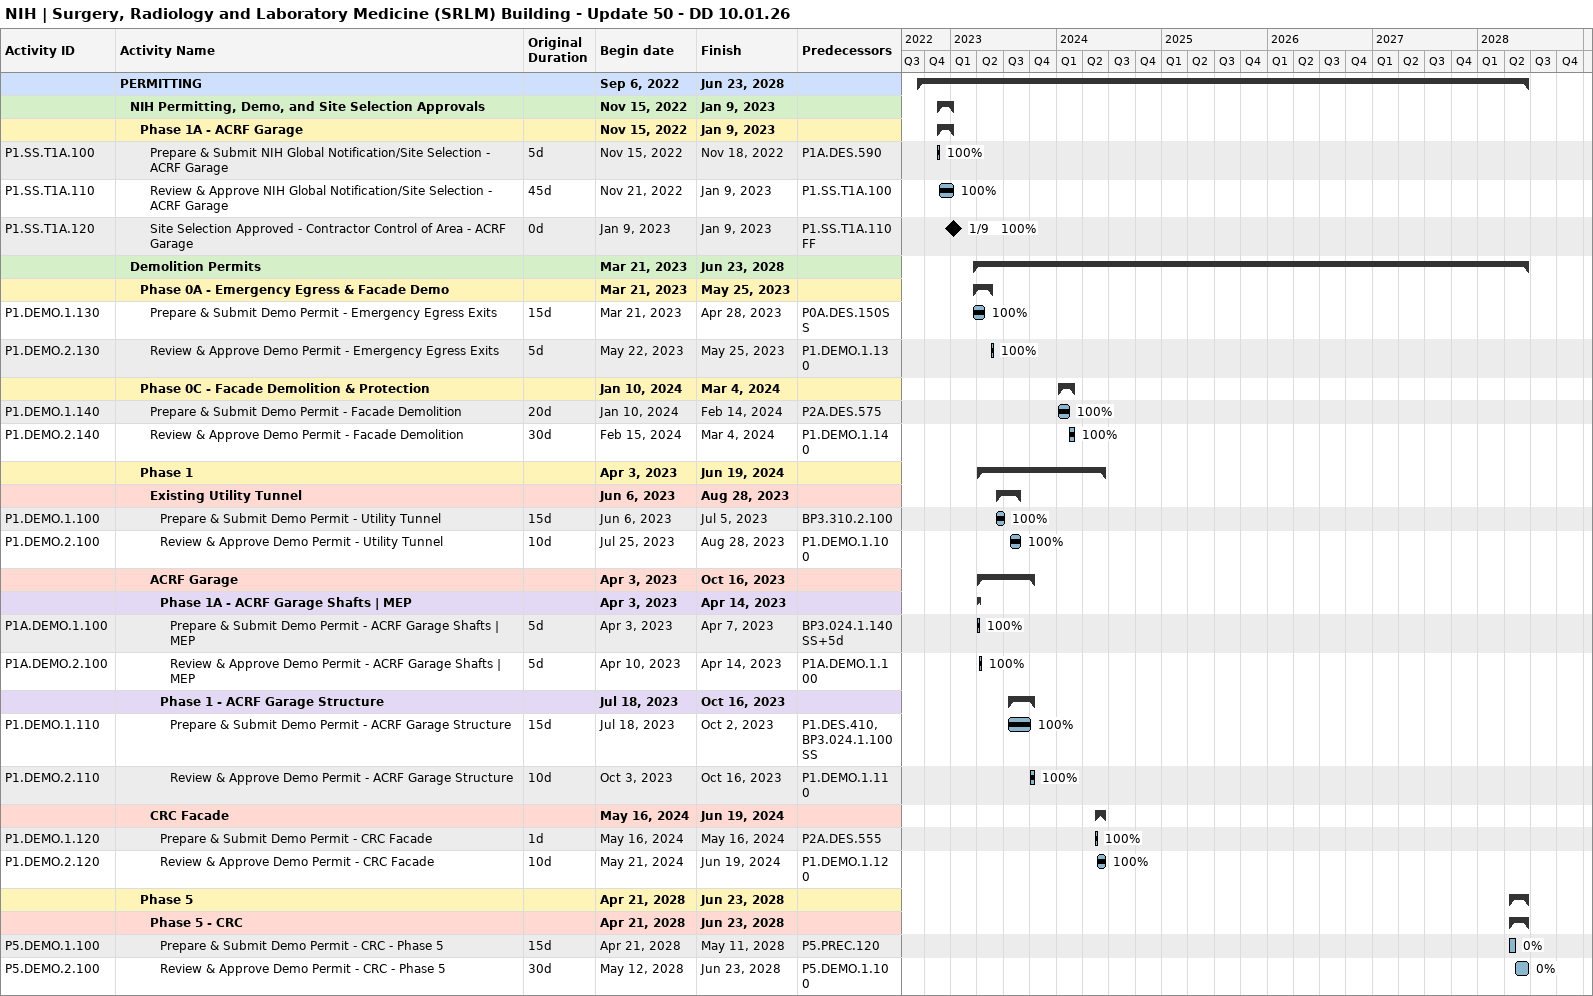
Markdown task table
NIH | Surgery, Radiology and Laboratory Medicine (SRLM) Building - Update 50 - DD 10.01.26

| ID | Level | Task | Original duration | Start | Finish | Predecessors | % complete |
|---|---|---|---|---|---|---|---|
|  | 1 | **PERMITTING** |  | 2022-09-06 | 2028-06-23 |  |  |
|  | 2 | **NIH Permitting, Demo, and Site Selection Approvals** |  | 2022-11-15 | 2023-01-09 |  |  |
|  | 3 | **Phase 1A - ACRF Garage** |  | 2022-11-15 | 2023-01-09 |  |  |
| P1.SS.T1A.100 | 4 | Prepare & Submit NIH Global Notification/Site Selection - ACRF Garage | 5d | 2022-11-15 | 2022-11-18 | P1A.DES.590 | 100 |
| P1.SS.T1A.110 | 4 | Review & Approve NIH Global Notification/Site Selection - ACRF Garage | 45d | 2022-11-21 | 2023-01-09 | P1.SS.T1A.100 | 100 |
| P1.SS.T1A.120 | 4 | Site Selection Approved - Contractor Control of Area - ACRF Garage | 0d | 2023-01-09 | 2023-01-09 | P1.SS.T1A.110FF | 100 |
|  | 2 | **Demolition Permits** |  | 2023-03-21 | 2028-06-23 |  |  |
|  | 3 | **Phase 0A - Emergency Egress & Facade Demo** |  | 2023-03-21 | 2023-05-25 |  |  |
| P1.DEMO.1.130 | 4 | Prepare & Submit Demo Permit - Emergency Egress Exits | 15d | 2023-03-21 | 2023-04-28 | P0A.DES.150SS | 100 |
| P1.DEMO.2.130 | 4 | Review & Approve Demo Permit - Emergency Egress Exits | 5d | 2023-05-22 | 2023-05-25 | P1.DEMO.1.130 | 100 |
|  | 3 | **Phase 0C - Facade Demolition & Protection** |  | 2024-01-10 | 2024-03-04 |  |  |
| P1.DEMO.1.140 | 4 | Prepare & Submit Demo Permit - Facade Demolition | 20d | 2024-01-10 | 2024-02-14 | P2A.DES.575 | 100 |
| P1.DEMO.2.140 | 4 | Review & Approve Demo Permit - Facade Demolition | 30d | 2024-02-15 | 2024-03-04 | P1.DEMO.1.140 | 100 |
|  | 3 | **Phase 1** |  | 2023-04-03 | 2024-06-19 |  |  |
|  | 4 | **Existing Utility Tunnel** |  | 2023-06-06 | 2023-08-28 |  |  |
| P1.DEMO.1.100 | 5 | Prepare & Submit Demo Permit - Utility Tunnel | 15d | 2023-06-06 | 2023-07-05 | BP3.310.2.100 | 100 |
| P1.DEMO.2.100 | 5 | Review & Approve Demo Permit - Utility Tunnel | 10d | 2023-07-25 | 2023-08-28 | P1.DEMO.1.100 | 100 |
|  | 4 | **ACRF Garage** |  | 2023-04-03 | 2023-10-16 |  |  |
|  | 5 | **Phase 1A - ACRF Garage Shafts \| MEP** |  | 2023-04-03 | 2023-04-14 |  |  |
| P1A.DEMO.1.100 | 6 | Prepare & Submit Demo Permit - ACRF Garage Shafts \| MEP | 5d | 2023-04-03 | 2023-04-07 | BP3.024.1.140SS+5d | 100 |
| P1A.DEMO.2.100 | 6 | Review & Approve Demo Permit - ACRF Garage Shafts \| MEP | 5d | 2023-04-10 | 2023-04-14 | P1A.DEMO.1.100 | 100 |
|  | 5 | **Phase 1 - ACRF Garage Structure** |  | 2023-07-18 | 2023-10-16 |  |  |
| P1.DEMO.1.110 | 6 | Prepare & Submit Demo Permit - ACRF Garage Structure | 15d | 2023-07-18 | 2023-10-02 | P1.DES.410, BP3.024.1.100SS | 100 |
| P1.DEMO.2.110 | 6 | Review & Approve Demo Permit - ACRF Garage Structure | 10d | 2023-10-03 | 2023-10-16 | P1.DEMO.1.110 | 100 |
|  | 4 | **CRC Facade** |  | 2024-05-16 | 2024-06-19 |  |  |
| P1.DEMO.1.120 | 5 | Prepare & Submit Demo Permit - CRC Facade | 1d | 2024-05-16 | 2024-05-16 | P2A.DES.555 | 100 |
| P1.DEMO.2.120 | 5 | Review & Approve Demo Permit - CRC Facade | 10d | 2024-05-21 | 2024-06-19 | P1.DEMO.1.120 | 100 |
|  | 3 | **Phase 5** |  | 2028-04-21 | 2028-06-23 |  |  |
|  | 4 | **Phase 5 - CRC** |  | 2028-04-21 | 2028-06-23 |  |  |
| P5.DEMO.1.100 | 5 | Prepare & Submit Demo Permit - CRC - Phase 5 | 15d | 2028-04-21 | 2028-05-11 | P5.PREC.120 | 0 |
| P5.DEMO.2.100 | 5 | Review & Approve Demo Permit - CRC - Phase 5 | 30d | 2028-05-12 | 2028-06-23 | P5.DEMO.1.100 | 0 |
